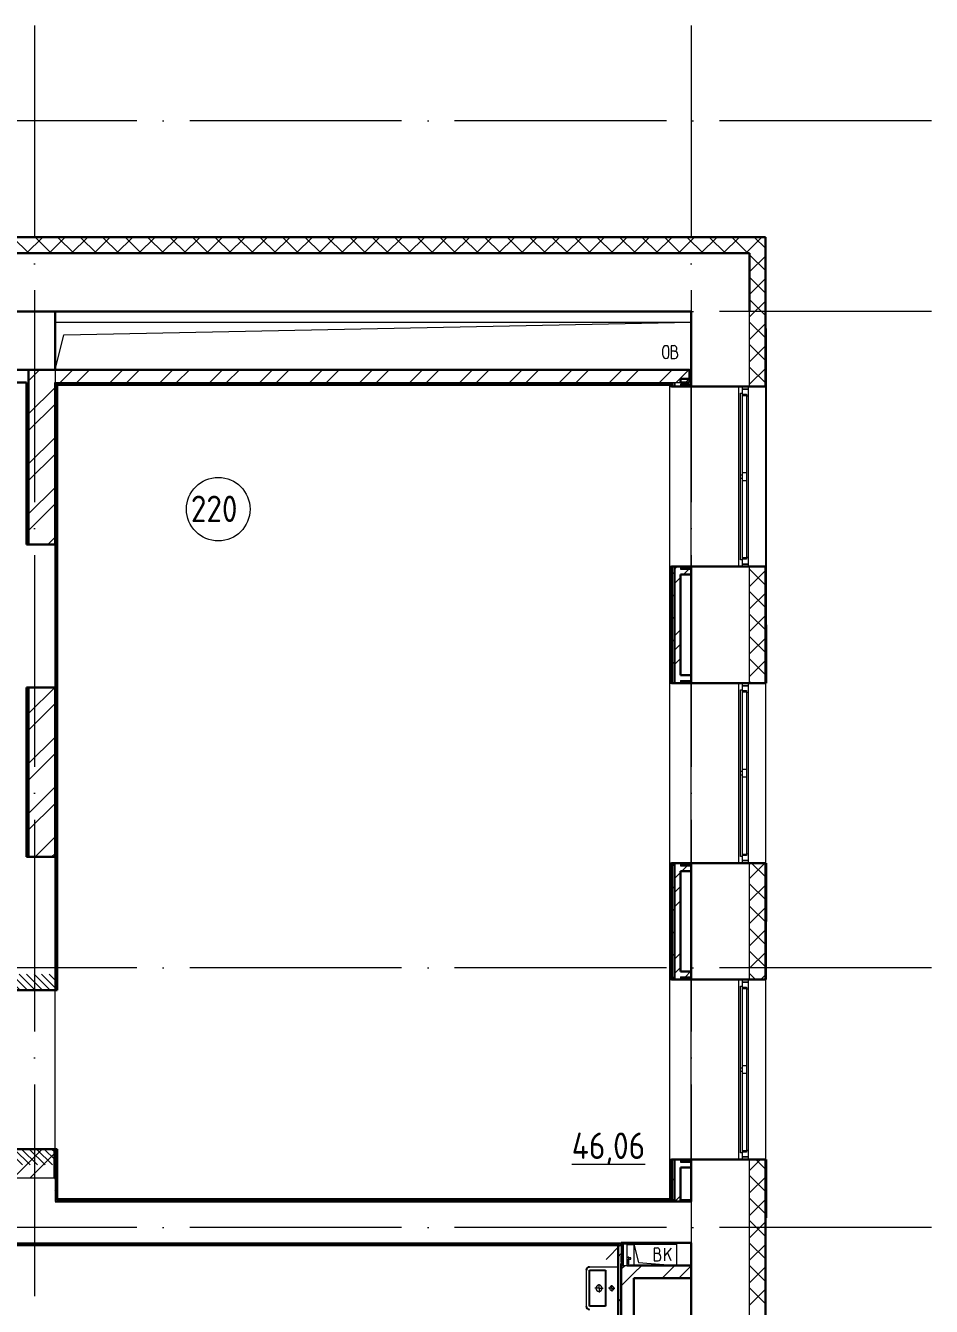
# Model space of a CAD drawing. Header units: millimetres. Extents: x -586848 to 520591, y -385801 to 675781.
# Drawn here: x 161191 to 169741, y 619475 to 631571 of the extents above; entities that cross this region are included whole.
import ezdxf

# ---------------------------------------------------------------- set-up
doc = ezdxf.new("R2010")
doc.units = ezdxf.units.MM
doc.linetypes.add('ADSK_Линия сетки', pattern=[25, 20, -2.5, 0, -2.5])
doc.linetypes.add('ADSK_Штриховая_ш2 п1_5', pattern=[4.5, 3, -1.5])
for name, color, linetype, lineweight in [('_ Окна', 7, 'Continuous', 9), ('Двери', 252, 'Continuous', 9), ('Марки помещений', 252, 'Continuous', 20), ('Оборудование', 8, 'Continuous', 18), ('Ограждение', 252, 'Continuous', 9), ('Окна', 252, 'Continuous', 9), ('Оси', 252, 'Continuous', 9), ('Перекрытие', 252, 'Continuous', 18), ('Стены внутренние', 7, 'Continuous', 18), ('Стены наружные', 7, 'Continuous', 18), ('Стены штриховка', 7, 'Continuous', 9)]:
    doc.layers.add(name, color=color, linetype=linetype, lineweight=lineweight)
doc.layers.add('Узлы', color=7, linetype='Continuous')
doc.styles.add('GOST Common_2', font='', dxfattribs={"width": 0.9, "height": 250})
doc.styles.get('GOST Common_2').set_extended_font_data('GOST type B')

# ---------------------------------------------------------------- blocks, each defined once
blk = doc.blocks.new('2 этаж')
at = {"layer": 'Двери', "lineweight": 18, "true_color": 0x636466}
h = blk.add_hatch(dxfattribs=at)
h.set_pattern_fill('FP_2', color=251, angle=90, style=0, pattern_type=2)
h.set_pattern_definition([(135, (162076.006, -11124.253), (-35.3553, -35.3553), [])])
h.paths.add_polyline_path([(162145, -11899), (162271, -11899), (162271, -11749), (161881, -11749), (161881, -11899)])
h.paths.add_polyline_path([(161881, -10249), (162271, -10249), (162271, -10099), (161881, -10099)])
at = {"color": 251, "lineweight": 18, "true_color": 0x636466}
for p, q in [((162271, -3939), (168276, -3939)), ((162353, -4061), (168276, -3939)), ((162271, -4389), (162353, -4061)), ((168009, -4253), (168009, -4191)), ((168066, -4253), (168066, -4191)), ((168116, -4162), (168086, -4162)), ((168086, -4162), (168086, -4282)), ((168120, -4215), (168086, -4215)), ((168140, -4195), (168140, -4185)), ((168086, -4282), (168123, -4282)), ((168150, -4255), (168150, -4245)), ((167736, -12649), (167778, -12820)), ((167736, -12649), (168136, -12649)), ((167957, -12684), (167927, -12684)), ((167927, -12684), (167927, -12804)), ((168087, -12684), (168027, -12755)), ((168027, -12804), (168027, -12684)), ((168136, -12649), (168136, -12849)), ((167778, -12820), (168136, -12849)), ((167960, -12737), (167927, -12737)), ((167927, -12804), (167963, -12804)), ((167980, -12717), (167980, -12707)), ((167990, -12777), (167990, -12767)), ((168087, -12804), (168051, -12727))]:
    blk.add_line(p, q, dxfattribs=at)
for centre, radius, start, end in [((168037, -4191), 28.7, 0, 180), ((168116, -4185), 23.3, 0, 90), ((168120, -4195), 20, 270, 0), ((168120, -4245), 30, 0, 90), ((168037, -4253), 28.7, 180, 0), ((168123, -4255), 26.7, 270, 0), ((167957, -12707), 23.3, 0, 90), ((167960, -12717), 20, 270, 0), ((167960, -12767), 30, 0, 90), ((167963, -12777), 26.7, 270, 0)]:
    blk.add_arc(centre, radius, start, end, dxfattribs=at)
at = {"layer": '_ Окна', "color": 251, "true_color": 0x636466}
for p, q in [((168758, -4549), (168758, -4574)), ((168758, -4574), (168816, -4574)), ((168816, -4574), (168816, -4549)), ((168758, -6224), (168758, -6249)), ((168816, -6224), (168758, -6224)), ((168816, -6249), (168816, -6224)), ((168758, -7349), (168758, -7374)), ((168758, -7374), (168816, -7374)), ((168816, -7374), (168816, -7349)), ((168758, -9024), (168758, -9049)), ((168816, -9024), (168758, -9024)), ((168816, -9049), (168816, -9024)), ((168758, -10149), (168758, -10174)), ((168816, -10174), (168816, -10149)), ((168758, -10174), (168816, -10174)), ((168758, -11824), (168758, -11849)), ((168816, -11824), (168758, -11824)), ((168816, -11849), (168816, -11824))]:
    blk.add_line(p, q, dxfattribs=at)
at = {"layer": '_ Окна', "color": 251, "lineweight": 18, "true_color": 0x636466}
for p, q in [((168816, -4574), (168758, -4574)), ((168758, -4574), (168758, -4612)), ((168816, -4634), (168816, -4574)), ((168758, -4620), (168799, -4620)), ((168799, -4620), (168799, -4632)), ((168799, -4638), (168816, -4634)), ((168816, -6165), (168799, -6160)), ((168799, -6166), (168799, -6178)), ((168816, -6224), (168816, -6165)), ((168799, -6178), (168758, -6178)), ((168758, -6186), (168758, -6224)), ((168758, -6224), (168816, -6224)), ((168816, -7374), (168758, -7374)), ((168758, -7374), (168758, -7412)), ((168816, -7434), (168816, -7374)), ((168758, -7420), (168799, -7420)), ((168799, -7420), (168799, -7432)), ((168799, -7438), (168816, -7434)), ((168799, -8978), (168758, -8978)), ((168758, -8986), (168758, -9024)), ((168758, -9024), (168816, -9024)), ((168816, -8965), (168799, -8960)), ((168799, -8966), (168799, -8978)), ((168816, -9024), (168816, -8965)), ((168816, -10174), (168758, -10174)), ((168758, -10174), (168758, -10212)), ((168758, -10220), (168799, -10220)), ((168799, -10220), (168799, -10232)), ((168799, -10238), (168816, -10234)), ((168816, -10234), (168816, -10174)), ((168799, -11778), (168758, -11778)), ((168758, -11786), (168758, -11824)), ((168758, -11824), (168816, -11824)), ((168816, -11765), (168799, -11760)), ((168799, -11766), (168799, -11778)), ((168816, -11824), (168816, -11765))]:
    blk.add_line(p, q, dxfattribs=at)
at = {"layer": 'Двери', "color": 251, "linetype": 'ADSK_Штриховая_ш2 п1_5', "true_color": 0x636466}
for p, q in [((162271, -10249), (162271, -10099)), ((161881, -10249), (162271, -10249)), ((162271, -11749), (161881, -11749)), ((162271, -11899), (162271, -11749))]:
    blk.add_line(p, q, dxfattribs=at)
at = {"layer": 'Марки помещений', "color": 251, "true_color": 0x636466}
blk.add_circle((163812, -5706), 300, dxfattribs=at)
at = {"layer": 'Оборудование', "color": 251, "true_color": 0x636466}
for p, q in [((167616, -12649), (167475, -12791)), ((167616, -12668), (167616, -12830)), ((167621, -12668), (167616, -12668)), ((167623, -12657), (167623, -12841)), ((167623, -12677), (167624, -12677)), ((167624, -12677), (167623, -12677)), ((167634, -12656), (167624, -12656)), ((167634, -12650), (167634, -12848)), ((167671, -12649), (167635, -12649)), ((167671, -12849), (167671, -12649)), ((167616, -12753), (167614, -12753)), ((167614, -12753), (167614, -12757)), ((167614, -12817), (167614, -12757)), ((167614, -12817), (167614, -12821)), ((167614, -12821), (167616, -12821)), ((167624, -12821), (167623, -12821)), ((167624, -12821), (167623, -12821)), ((167687, -12773), (167671, -12773)), ((167671, -12792), (167687, -12792)), ((167686, -12770), (167681, -12770)), ((167681, -12770), (167681, -12778)), ((167681, -12788), (167681, -12833)), ((167686, -12778), (167686, -12770)), ((167686, -12833), (167686, -12788)), ((167687, -12792), (167687, -12773)), ((167689, -12777), (167687, -12775)), ((167687, -12791), (167689, -12789)), ((167706, -12777), (167689, -12777)), ((167689, -12789), (167689, -12777)), ((167689, -12789), (167706, -12789)), ((167706, -12789), (167706, -12777)), ((167616, -12830), (167621, -12830)), ((167624, -12842), (167634, -12842)), ((167635, -12849), (167671, -12849)), ((167681, -12833), (167686, -12833))]:
    blk.add_line(p, q, dxfattribs=at)
for points, knots in [([(167623, -12667), (167623, -12667), (167623, -12667), (167623, -12667), (167623, -12667), (167623, -12668), (167623, -12668), (167622, -12668), (167622, -12668), (167622, -12668), (167622, -12668), (167622, -12668), (167621, -12668)], [-1, -1, -1, -1, -0.833333, -0.75, -0.666667, -0.583333, -0.5, -0.416667, -0.333333, -0.25, -0.166667, 0, 0, 0, 0]), ([(167624, -12656), (167624, -12656), (167624, -12656), (167623, -12656), (167623, -12656), (167623, -12657), (167623, -12657), (167623, -12657), (167623, -12657), (167623, -12657), (167623, -12657)], [-1, -1, -1, -1, -0.833333, -0.666667, -0.541667, -0.416667, -0.333333, -0.25, -0.166667, 0, 0, 0, 0]), ([(167635, -12649), (167635, -12649), (167634, -12649), (167634, -12649), (167634, -12650), (167634, -12650), (167634, -12650), (167634, -12650), (167634, -12650), (167634, -12650)], [-1, -1, -1, -1, -0.833333, -0.666667, -0.5, -0.333333, -0.25, -0.166667, 0, 0, 0, 0]), ([(167621, -12830), (167622, -12830), (167622, -12830), (167622, -12830), (167622, -12830), (167622, -12831), (167623, -12831), (167623, -12831), (167623, -12831), (167623, -12831), (167623, -12831), (167623, -12832), (167623, -12832)], [0, 0, 0, 0, 0.166667, 0.25, 0.333333, 0.416667, 0.5, 0.583333, 0.666667, 0.75, 0.833333, 1, 1, 1, 1]), ([(167623, -12841), (167623, -12841), (167623, -12842), (167623, -12842), (167623, -12842), (167623, -12842), (167623, -12842), (167623, -12842), (167624, -12842), (167624, -12842), (167624, -12842)], [0, 0, 0, 0, 0.166667, 0.25, 0.333333, 0.416667, 0.541667, 0.666667, 0.833333, 1, 1, 1, 1]), ([(167634, -12848), (167634, -12848), (167634, -12849), (167634, -12849), (167634, -12849), (167634, -12849), (167634, -12849), (167634, -12849), (167635, -12849), (167635, -12849)], [0, 0, 0, 0, 0.166667, 0.25, 0.333333, 0.5, 0.666667, 0.833333, 1, 1, 1, 1])]:
    blk.add_open_spline(points, degree=3, knots=knots, dxfattribs=at)
at = {"layer": 'Ограждение', "color": 251, "true_color": 0x636466}
for p, q in [((168261, -4464), (168276, -4464)), ((162291, -4529), (162296, -4534)), ((162296, -4534), (168076, -4534)), ((162296, -10239), (162296, -4534)), ((168076, -12224), (168076, -4529)), ((168076, -4549), (168091, -4549)), ((168076, -6249), (168076, -4549)), ((168276, -6249), (168276, -4549)), ((168726, -6249), (168726, -4549)), ((168091, -6249), (168076, -6249)), ((168076, -7349), (168091, -7349)), ((168076, -9049), (168076, -7349)), ((168276, -9049), (168276, -7349)), ((168726, -9049), (168726, -7349)), ((168091, -9049), (168076, -9049)), ((168076, -10149), (168091, -10149)), ((168076, -11849), (168076, -10149)), ((168276, -11849), (168276, -10149)), ((168726, -11849), (168726, -10149)), ((162296, -10239), (162291, -10239)), ((162291, -11759), (162296, -11759)), ((162296, -12219), (162296, -11759)), ((168091, -11849), (168076, -11849)), ((162296, -12219), (162291, -12224)), ((168076, -12219), (162296, -12219)), ((168276, -12229), (168176, -12229)), ((159701, -12659), (167586, -12659))]:
    blk.add_line(p, q, dxfattribs=at)
at = {"layer": 'Окна', "color": 251, "true_color": 0x636466}
for p, q in [((168741, -4612), (168758, -4612)), ((168741, -5384), (168741, -4612)), ((168758, -4612), (168758, -5384)), ((168758, -4632), (168799, -4632)), ((168799, -4632), (168799, -5364)), ((168816, -6165), (168816, -4634)), ((168741, -5414), (168741, -5384)), ((168758, -5384), (168741, -5384)), ((168741, -5414), (168758, -5414)), ((168741, -6186), (168741, -5414)), ((168799, -5364), (168758, -5364)), ((168758, -5384), (168758, -5414)), ((168758, -5414), (168758, -6186)), ((168758, -5434), (168799, -5434)), ((168799, -5364), (168799, -5434)), ((168799, -5434), (168799, -6166)), ((168799, -6166), (168758, -6166)), ((168758, -6186), (168741, -6186)), ((168741, -7412), (168758, -7412)), ((168741, -8184), (168741, -7412)), ((168758, -7412), (168758, -8184)), ((168758, -7432), (168799, -7432)), ((168799, -7432), (168799, -8164)), ((168816, -8965), (168816, -7434)), ((168741, -8214), (168741, -8184)), ((168758, -8184), (168741, -8184)), ((168741, -8214), (168758, -8214)), ((168741, -8986), (168741, -8214)), ((168799, -8164), (168758, -8164)), ((168758, -8184), (168758, -8214)), ((168758, -8214), (168758, -8986)), ((168799, -8164), (168799, -8234)), ((168758, -8234), (168799, -8234)), ((168799, -8234), (168799, -8966)), ((168758, -8986), (168741, -8986)), ((168799, -8966), (168758, -8966)), ((168741, -10212), (168758, -10212)), ((168741, -10984), (168741, -10212)), ((168758, -10212), (168758, -10984)), ((168758, -10232), (168799, -10232)), ((168799, -10232), (168799, -10964)), ((168816, -11765), (168816, -10234)), ((168741, -11014), (168741, -10984)), ((168758, -10984), (168741, -10984)), ((168799, -10964), (168758, -10964)), ((168758, -10984), (168758, -11014)), ((168799, -10964), (168799, -11034)), ((168741, -11014), (168758, -11014)), ((168741, -11786), (168741, -11014)), ((168758, -11014), (168758, -11786)), ((168758, -11034), (168799, -11034)), ((168799, -11034), (168799, -11766)), ((168758, -11786), (168741, -11786)), ((168799, -11766), (168758, -11766))]:
    blk.add_line(p, q, dxfattribs=at)
at = {"layer": 'Оси', "color": 251, "linetype": 'ADSK_Линия сетки', "ltscale": 100, "true_color": 0x636466}
for p, q in [((162076, -1139), (162076, -32265)), ((168276, -1139), (168276, -32265)), ((170543, -2039), (93566, -2039)), ((170543, -3839), (93566, -3839)), ((170543, -10039), (93566, -10039)), ((170543, -12489), (93566, -12489))]:
    blk.add_line(p, q, dxfattribs=at)
at = {"layer": 'Перекрытие', "color": 251, "ltscale": 100, "true_color": 0x636466}
for p, q in [((162271, -3939), (168276, -3939)), ((162266, -11749), (162271, -11749)), ((167736, -12649), (168136, -12649)), ((168136, -12649), (168136, -12849))]:
    blk.add_line(p, q, dxfattribs=at)
at = {"layer": 'Стены внутренние', "color": 251, "lineweight": 30, "true_color": 0x636466}
for p, q in [((168978, -3137), (161626, -3137)), ((168978, -4549), (168978, -3137)), ((168826, -3289), (161626, -3289)), ((161626, -3289), (168826, -3289)), ((168826, -3289), (168826, -3839)), ((161701, -3839), (168276, -3839)), ((162271, -4389), (162271, -3839)), ((168276, -3839), (168276, -4474)), ((161881, -4389), (162021, -4389)), ((162001, -4509), (161881, -4509)), ((162001, -6039), (162001, -4509)), ((168276, -4549), (168978, -4549)), ((162271, -6039), (162001, -6039)), ((168978, -6249), (168276, -6249)), ((168978, -7349), (168978, -6249)), ((168276, -6324), (168276, -7274)), ((168276, -7349), (168978, -7349)), ((162001, -7389), (162271, -7389)), ((162001, -8989), (162001, -7389)), ((162271, -8989), (162001, -8989)), ((168978, -9049), (168276, -9049)), ((168978, -10149), (168978, -9049)), ((168276, -9124), (168276, -10074)), ((168276, -10149), (168978, -10149)), ((161881, -10249), (162271, -10249)), ((168978, -11849), (168276, -11849)), ((168978, -19341), (168978, -11849)), ((168276, -11924), (168276, -12244)), ((162271, -12024), (162266, -12024)), ((168101, -12244), (162271, -12244)), ((168276, -12244), (168176, -12244)), ((167736, -12634), (168276, -12634)), ((168276, -12634), (168276, -12849)), ((168276, -12969), (168276, -18639))]:
    blk.add_line(p, q, dxfattribs=at)
at = {"layer": 'Стены внутренние', "color": 251, "linetype": 'Continuous', "lineweight": 9, "true_color": 0x636466}
for p, q in [((162024, -3289), (161874, -3139)), ((162003, -3289), (162153, -3139)), ((162236, -3289), (162086, -3139)), ((162215, -3289), (162365, -3139)), ((162448, -3289), (162298, -3139)), ((162388, -3139), (162387, -3137)), ((162427, -3289), (162577, -3139)), ((162661, -3289), (162511, -3139)), ((162639, -3289), (162789, -3139)), ((162873, -3289), (162723, -3139)), ((162851, -3289), (163001, -3139)), ((163085, -3289), (162935, -3139)), ((163063, -3289), (163213, -3139)), ((163297, -3289), (163147, -3139)), ((163276, -3289), (163426, -3139)), ((163509, -3289), (163359, -3139)), ((163361, -3137), (163360, -3139)), ((163444, -3139), (163443, -3137)), ((163488, -3289), (163638, -3139)), ((163721, -3289), (163571, -3139)), ((163700, -3289), (163850, -3139)), ((163933, -3289), (163783, -3139)), ((163912, -3289), (164062, -3139)), ((164145, -3289), (163995, -3139)), ((164124, -3289), (164274, -3139)), ((164358, -3289), (164208, -3139)), ((164265, -3139), (164264, -3137)), ((164336, -3289), (164486, -3139)), ((164570, -3289), (164420, -3139)), ((164548, -3289), (164698, -3139)), ((164782, -3289), (164632, -3139)), ((164760, -3289), (164910, -3139)), ((164769, -3137), (164768, -3139)), ((164994, -3289), (164844, -3139)), ((164852, -3139), (164851, -3137)), ((164973, -3289), (165123, -3139)), ((165206, -3289), (165056, -3139)), ((165185, -3289), (165335, -3139)), ((165418, -3289), (165268, -3139)), ((165397, -3289), (165547, -3139)), ((165630, -3289), (165480, -3139)), ((165609, -3289), (165759, -3139)), ((165842, -3289), (165692, -3139)), ((165821, -3289), (165971, -3139)), ((166055, -3289), (165905, -3139)), ((166033, -3289), (166183, -3139)), ((166267, -3289), (166117, -3139)), ((166177, -3137), (166175, -3139)), ((166245, -3289), (166395, -3139)), ((166479, -3289), (166329, -3139)), ((166457, -3289), (166607, -3139)), ((166691, -3289), (166541, -3139)), ((166670, -3289), (166820, -3139)), ((166903, -3289), (166753, -3139)), ((166882, -3289), (167032, -3139)), ((167115, -3289), (166965, -3139)), ((167094, -3289), (167244, -3139)), ((167327, -3289), (167177, -3139)), ((167306, -3289), (167456, -3139)), ((167540, -3289), (167390, -3139)), ((167518, -3289), (167668, -3139)), ((167752, -3289), (167602, -3139)), ((167667, -3139), (167666, -3137)), ((167730, -3289), (167880, -3139)), ((167964, -3289), (167814, -3139)), ((167942, -3289), (168092, -3139)), ((168176, -3289), (168026, -3139)), ((168155, -3289), (168305, -3139)), ((168388, -3289), (168238, -3139)), ((168367, -3289), (168517, -3139)), ((168600, -3289), (168450, -3139)), ((168579, -3289), (168729, -3139)), ((168812, -3289), (168662, -3139)), ((168723, -3139), (168722, -3137)), ((168826, -3254), (168941, -3139)), ((168976, -3241), (168874, -3139)), ((168874, -3139), (168874, -3139)), ((168791, -3289), (168826, -3254)), ((168976, -3453), (168826, -3303)), ((168826, -3466), (168976, -3316)), ((168976, -3378), (168978, -3378)), ((168976, -3665), (168826, -3515)), ((168826, -3678), (168976, -3528)), ((168976, -3877), (168826, -3727)), ((168826, -3891), (168976, -3741)), ((168976, -3784), (168978, -3784)), ((168976, -4089), (168826, -3939)), ((168826, -4103), (168976, -3953)), ((168976, -4301), (168826, -4151)), ((168826, -4315), (168976, -4165)), ((168976, -4191), (168978, -4191)), ((168976, -4514), (168826, -4364)), ((168826, -4527), (168976, -4377)), ((168976, -4496), (168978, -4496)), ((168976, -6423), (168826, -6273)), ((168826, -6436), (168976, -6286)), ((168955, -6249), (168954, -6251)), ((168976, -6635), (168826, -6485)), ((168826, -6648), (168976, -6498)), ((168976, -6426), (168978, -6426)), ((168978, -6628), (168976, -6625)), ((168976, -6847), (168826, -6697)), ((168826, -6860), (168976, -6710)), ((168976, -6731), (168978, -6731)), ((168976, -7059), (168826, -6909)), ((168826, -7073), (168976, -6923)), ((168976, -7271), (168826, -7121)), ((168826, -7285), (168976, -7135)), ((168976, -7137), (168978, -7137)), ((168842, -7349), (168826, -7333)), ((168925, -7349), (168924, -7347)), ((168976, -7347), (168976, -7347)), ((168826, -9194), (168969, -9051)), ((168976, -9180), (168845, -9049)), ((168976, -9393), (168826, -9243)), ((168826, -9406), (168976, -9256)), ((168976, -9372), (168978, -9372)), ((168976, -9605), (168826, -9455)), ((168826, -9618), (168976, -9468)), ((168976, -9817), (168826, -9667)), ((168826, -9830), (168976, -9680)), ((168976, -9779), (168978, -9779)), ((168976, -10029), (168826, -9879)), ((168826, -10042), (168976, -9892)), ((168884, -10149), (168826, -10091)), ((168933, -10147), (168976, -10105)), ((168976, -10084), (168978, -10084)), ((168826, -11952), (168926, -11851)), ((168976, -11938), (168887, -11849)), ((168978, -11912), (168976, -11908)), ((168976, -12150), (168826, -12000)), ((168826, -12164), (168976, -12014)), ((168976, -12014), (168978, -12014)), ((168976, -12362), (168826, -12212)), ((168826, -12376), (168976, -12226)), ((168976, -12319), (168978, -12319)), ((168976, -12575), (168826, -12425)), ((168826, -12588), (168976, -12438)), ((168976, -12787), (168826, -12637)), ((168826, -12800), (168976, -12650)), ((168976, -12725), (168978, -12725)), ((168976, -12999), (168826, -12849)), ((168826, -13012), (168976, -12862)), ((168976, -13211), (168826, -13061)), ((168826, -13224), (168976, -13074)), ((168976, -13132), (168978, -13132))]:
    blk.add_line(p, q, dxfattribs=at)
at = {"layer": 'Стены внутренние', "color": 251, "true_color": 0x636466}
for p, q in [((168826, -4549), (168826, -3839)), ((168978, -4549), (168978, -6249)), ((162271, -7389), (162271, -6039)), ((168826, -7349), (168826, -6249)), ((168978, -7349), (168978, -9049)), ((162271, -11749), (162271, -8989)), ((168826, -10149), (168826, -9049)), ((168978, -10149), (168978, -11849)), ((168826, -19189), (168826, -11849)), ((162266, -12024), (161886, -12024)), ((161481, -12634), (167616, -12634))]:
    blk.add_line(p, q, dxfattribs=at)
at = {"layer": 'Стены наружные', "color": 251, "true_color": 0x636466}
for p, q in [((159926, -3132), (162191, -3132)), ((162191, -3137), (162191, -3132)), ((168978, -3999), (168983, -3999)), ((168983, -3999), (168983, -6799)), ((168276, -4389), (168261, -4389)), ((168983, -4549), (168978, -4549)), ((168978, -6249), (168983, -6249)), ((168983, -6798), (168978, -6798)), ((162271, -8989), (162271, -10249)), ((168983, -9599), (168983, -10149)), ((168983, -10149), (168978, -10149)), ((162271, -12024), (162271, -12244)), ((168261, -12237), (168261, -12229)), ((168276, -12237), (168261, -12237)), ((167736, -12649), (167736, -12849))]:
    blk.add_line(p, q, dxfattribs=at)
at = {"layer": 'Стены наружные', "color": 251, "linetype": 'Continuous', "lineweight": 9, "true_color": 0x636466}
for p, q in [((162021, -4493), (162125, -4389)), ((162319, -4509), (162439, -4389)), ((162476, -4509), (162596, -4389)), ((162791, -4509), (162911, -4389)), ((162948, -4509), (163068, -4389)), ((163262, -4509), (163382, -4389)), ((163419, -4509), (163539, -4389)), ((163733, -4509), (163853, -4389)), ((163891, -4509), (164011, -4389)), ((164205, -4509), (164325, -4389)), ((164362, -4509), (164482, -4389)), ((164676, -4509), (164796, -4389)), ((164834, -4509), (164954, -4389)), ((165148, -4509), (165268, -4389)), ((165305, -4509), (165425, -4389)), ((165619, -4509), (165739, -4389)), ((165776, -4509), (165896, -4389)), ((166091, -4509), (166211, -4389)), ((166248, -4509), (166368, -4389)), ((166562, -4509), (166682, -4389)), ((166719, -4509), (166839, -4389)), ((167034, -4509), (167154, -4389)), ((167191, -4509), (167311, -4389)), ((167505, -4509), (167625, -4389)), ((167662, -4509), (167782, -4389)), ((167977, -4509), (168097, -4389)), ((168134, -4509), (168254, -4389)), ((168208, -4524), (168258, -4474)), ((162021, -4807), (162271, -4557)), ((162286, -4562), (162291, -4557)), ((162318, -4529), (162323, -4524)), ((162389, -4529), (162394, -4524)), ((162460, -4529), (162465, -4524)), ((162530, -4529), (162535, -4524)), ((162601, -4529), (162606, -4524)), ((162672, -4529), (162677, -4524)), ((162743, -4529), (162748, -4524)), ((162812, -4524), (162812, -4509)), ((162813, -4529), (162818, -4524)), ((162884, -4529), (162889, -4524)), ((162955, -4529), (162960, -4524)), ((163025, -4529), (163030, -4524)), ((163096, -4529), (163101, -4524)), ((163167, -4529), (163172, -4524)), ((163238, -4529), (163243, -4524)), ((163308, -4529), (163313, -4524)), ((163379, -4529), (163384, -4524)), ((163412, -4524), (163412, -4509)), ((163450, -4529), (163455, -4524)), ((163520, -4529), (163525, -4524)), ((163591, -4529), (163596, -4524)), ((163662, -4529), (163667, -4524)), ((163733, -4529), (163738, -4524)), ((163803, -4529), (163808, -4524)), ((163874, -4529), (163879, -4524)), ((163945, -4529), (163950, -4524)), ((164012, -4524), (164012, -4509)), ((164015, -4529), (164020, -4524)), ((164086, -4529), (164091, -4524)), ((164157, -4529), (164162, -4524)), ((164228, -4529), (164233, -4524)), ((164298, -4529), (164303, -4524)), ((164369, -4529), (164374, -4524)), ((164440, -4529), (164445, -4524)), ((164510, -4529), (164515, -4524)), ((164581, -4529), (164586, -4524)), ((164612, -4524), (164612, -4509)), ((164652, -4529), (164657, -4524)), ((164723, -4529), (164728, -4524)), ((164793, -4529), (164798, -4524)), ((164864, -4529), (164869, -4524)), ((164935, -4529), (164940, -4524)), ((165005, -4529), (165010, -4524)), ((165076, -4529), (165081, -4524)), ((165147, -4529), (165152, -4524)), ((165212, -4524), (165212, -4509)), ((165217, -4529), (165222, -4524)), ((165288, -4529), (165293, -4524)), ((165359, -4529), (165364, -4524)), ((165430, -4529), (165435, -4524)), ((165500, -4529), (165505, -4524)), ((165571, -4529), (165576, -4524)), ((165642, -4529), (165647, -4524)), ((165712, -4529), (165717, -4524)), ((165783, -4529), (165788, -4524)), ((165812, -4524), (165812, -4509)), ((165854, -4529), (165859, -4524)), ((165925, -4529), (165930, -4524)), ((165995, -4529), (166000, -4524)), ((166066, -4529), (166071, -4524)), ((166137, -4529), (166142, -4524)), ((166207, -4529), (166212, -4524)), ((166278, -4529), (166283, -4524)), ((166349, -4529), (166354, -4524)), ((166412, -4524), (166412, -4509)), ((166420, -4529), (166425, -4524)), ((166490, -4529), (166495, -4524)), ((166561, -4529), (166566, -4524)), ((166632, -4529), (166637, -4524)), ((166702, -4529), (166707, -4524)), ((166773, -4529), (166778, -4524)), ((166844, -4529), (166849, -4524)), ((166915, -4529), (166920, -4524)), ((166985, -4529), (166990, -4524)), ((167012, -4524), (167012, -4509)), ((167056, -4529), (167061, -4524)), ((167127, -4529), (167132, -4524)), ((167197, -4529), (167202, -4524)), ((167268, -4529), (167273, -4524)), ((167339, -4529), (167344, -4524)), ((167410, -4529), (167415, -4524)), ((167480, -4529), (167485, -4524)), ((167551, -4529), (167556, -4524)), ((167612, -4524), (167612, -4509)), ((167622, -4529), (167627, -4524)), ((167692, -4529), (167697, -4524)), ((167763, -4529), (167768, -4524)), ((167834, -4529), (167839, -4524)), ((167904, -4529), (167909, -4524)), ((167975, -4529), (167980, -4524)), ((168046, -4529), (168051, -4524)), ((168176, -4541), (168180, -4537)), ((168180, -4537), (168192, -4524)), ((162021, -4964), (162271, -4714)), ((162286, -4632), (162291, -4627)), ((162286, -4703), (162291, -4698)), ((162286, -4774), (162291, -4769)), ((162271, -4930), (162286, -4915)), ((162286, -4844), (162291, -4839)), ((162286, -4915), (162291, -4910)), ((162021, -5279), (162271, -5029)), ((162286, -4986), (162291, -4981)), ((162286, -5057), (162291, -5052)), ((162021, -5436), (162271, -5186)), ((162286, -5127), (162291, -5122)), ((162286, -5198), (162291, -5193)), ((162286, -5269), (162291, -5264)), ((162271, -5354), (162286, -5339)), ((162286, -5339), (162291, -5334)), ((162286, -5410), (162291, -5405)), ((162021, -5750), (162271, -5500)), ((162286, -5481), (162291, -5476)), ((162286, -5552), (162291, -5547)), ((162021, -5907), (162271, -5657)), ((162286, -5622), (162291, -5617)), ((162271, -5779), (162286, -5764)), ((162286, -5693), (162291, -5688)), ((162286, -5764), (162291, -5759)), ((162286, -5834), (162291, -5829)), ((162286, -5905), (162291, -5900)), ((162203, -6039), (162271, -5972)), ((162286, -5976), (162291, -5971)), ((162286, -6047), (162291, -6042)), ((162286, -6117), (162291, -6112)), ((162271, -6203), (162286, -6188)), ((162286, -6188), (162291, -6183)), ((162286, -6259), (162291, -6254)), ((168091, -6252), (168094, -6249)), ((168114, -6300), (168126, -6288)), ((168126, -6268), (168145, -6249)), ((168205, -6324), (168255, -6274)), ((162286, -6329), (162291, -6324)), ((162286, -6400), (162291, -6395)), ((168091, -6323), (168096, -6318)), ((168091, -6393), (168096, -6388)), ((168096, -6318), (168101, -6313)), ((168101, -6313), (168114, -6300)), ((168126, -6403), (168176, -6353)), ((162286, -6471), (162291, -6466)), ((168091, -6464), (168096, -6459)), ((168091, -6535), (168096, -6530)), ((168101, -6525), (168114, -6512)), ((168114, -6512), (168126, -6500)), ((162271, -6627), (162286, -6612)), ((162286, -6541), (162291, -6536)), ((162286, -6612), (162291, -6607)), ((168091, -6605), (168096, -6600)), ((162286, -6683), (162291, -6678)), ((162286, -6754), (162291, -6749)), ((168091, -6676), (168096, -6671)), ((168091, -6747), (168096, -6742)), ((168096, -6742), (168101, -6737)), ((168101, -6737), (168114, -6724)), ((168114, -6724), (168126, -6712)), ((162286, -6824), (162291, -6819)), ((162286, -6895), (162291, -6890)), ((168091, -6818), (168096, -6813)), ((168091, -6888), (168096, -6883)), ((168126, -6897), (168176, -6847)), ((168983, -6840), (168980, -6835)), ((162286, -6966), (162291, -6961)), ((168091, -6959), (168096, -6954)), ((168101, -6949), (168114, -6937)), ((168114, -6937), (168126, -6924)), ((168126, -7032), (168176, -6982)), ((162271, -7051), (162286, -7036)), ((162286, -7036), (162291, -7031)), ((162286, -7107), (162291, -7102)), ((168091, -7030), (168096, -7025)), ((168091, -7100), (168096, -7095)), ((168114, -7149), (168126, -7136)), ((168126, -7166), (168176, -7116)), ((162286, -7178), (162291, -7173)), ((162286, -7249), (162291, -7244)), ((168091, -7171), (168096, -7166)), ((168091, -7242), (168096, -7237)), ((168096, -7166), (168101, -7161)), ((168101, -7161), (168114, -7149)), ((168978, -7137), (168983, -7137)), ((162286, -7319), (162291, -7314)), ((168091, -7313), (168096, -7308)), ((168125, -7349), (168126, -7348)), ((162021, -7636), (162268, -7389)), ((162271, -7476), (162286, -7461)), ((162286, -7390), (162291, -7385)), ((162286, -7461), (162291, -7456)), ((162021, -7793), (162271, -7543)), ((162286, -7531), (162291, -7526)), ((162286, -7602), (162291, -7597)), ((162286, -7673), (162291, -7668)), ((162286, -7744), (162291, -7739)), ((162021, -8108), (162271, -7858)), ((162286, -7814), (162291, -7809)), ((162271, -7900), (162286, -7885)), ((162286, -7885), (162291, -7880)), ((162286, -7956), (162291, -7951)), ((162021, -8265), (162271, -8015)), ((162286, -8026), (162291, -8021)), ((162286, -8097), (162291, -8092)), ((162286, -8168), (162291, -8163)), ((162021, -8579), (162271, -8329)), ((162271, -8324), (162286, -8309)), ((162286, -8239), (162291, -8234)), ((162286, -8309), (162291, -8304)), ((162286, -8380), (162291, -8375)), ((162286, -8451), (162291, -8446)), ((162021, -8736), (162271, -8486)), ((162286, -8521), (162291, -8516)), ((162286, -8592), (162291, -8587)), ((162286, -8663), (162291, -8658)), ((162082, -8989), (162271, -8801)), ((162271, -8749), (162286, -8734)), ((162286, -8734), (162291, -8729)), ((162286, -8804), (162291, -8799)), ((162286, -8875), (162291, -8870)), ((162286, -8946), (162291, -8941)), ((162239, -8989), (162271, -8958)), ((162286, -9016), (162291, -9011)), ((168101, -9070), (168114, -9058)), ((168114, -9058), (168122, -9049)), ((162271, -9173), (162286, -9158)), ((162286, -9087), (162291, -9082)), ((162286, -9158), (162291, -9153)), ((168091, -9080), (168096, -9075)), ((168091, -9151), (168096, -9146)), ((168126, -9187), (168176, -9137)), ((168188, -9124), (168238, -9074)), ((162286, -9229), (162291, -9224)), ((162286, -9299), (162291, -9294)), ((168091, -9222), (168096, -9217)), ((168091, -9292), (168096, -9287)), ((168096, -9287), (168101, -9282)), ((168101, -9282), (168114, -9270)), ((168114, -9270), (168126, -9257)), ((168126, -9321), (168176, -9271)), ((162286, -9370), (162291, -9365)), ((168091, -9363), (168096, -9358)), ((168091, -9434), (168096, -9429)), ((168126, -9456), (168176, -9406)), ((168978, -9372), (168983, -9372)), ((162286, -9441), (162291, -9436)), ((162286, -9511), (162291, -9506)), ((168091, -9505), (168096, -9500)), ((168101, -9495), (168114, -9482)), ((168114, -9482), (168126, -9470)), ((162271, -9597), (162286, -9582)), ((162286, -9582), (162291, -9577)), ((162286, -9653), (162291, -9648)), ((168091, -9575), (168096, -9570)), ((168091, -9646), (168096, -9641)), ((162286, -9723), (162291, -9718)), ((162286, -9794), (162291, -9789)), ((168091, -9717), (168096, -9712)), ((168091, -9787), (168096, -9782)), ((168096, -9712), (168101, -9707)), ((168101, -9707), (168114, -9694)), ((168114, -9694), (168126, -9682)), ((162286, -9865), (162291, -9860)), ((168091, -9858), (168096, -9853)), ((168101, -9919), (168114, -9906)), ((168114, -9906), (168126, -9894)), ((168126, -9950), (168176, -9900)), ((162271, -10021), (162286, -10006)), ((162286, -9936), (162291, -9931)), ((162286, -10006), (162291, -10001)), ((168091, -9929), (168096, -9924)), ((168091, -10000), (168096, -9995)), ((168126, -10085), (168176, -10035)), ((162286, -10077), (162291, -10072)), ((162286, -10148), (162291, -10143)), ((168091, -10070), (168096, -10065)), ((168091, -10141), (168096, -10136)), ((168096, -10136), (168101, -10131)), ((168101, -10131), (168114, -10119)), ((168114, -10119), (168126, -10106)), ((168221, -10124), (168271, -10074)), ((162286, -10218), (162291, -10213)), ((161886, -12014), (162151, -11749)), ((162033, -12024), (162266, -11791)), ((162286, -11774), (162291, -11769)), ((162286, -11845), (162291, -11840)), ((162286, -11916), (162291, -11911)), ((168091, -11909), (168096, -11904)), ((168091, -11979), (168096, -11974)), ((168267, -11874), (168276, -11865)), ((168981, -11917), (168978, -11912)), ((162286, -11986), (162291, -11981)), ((162286, -12057), (162291, -12052)), ((168091, -12050), (168096, -12045)), ((168101, -12040), (168114, -12028)), ((168114, -12028), (168126, -12015)), ((168978, -12014), (168983, -12014)), ((162271, -12143), (162286, -12128)), ((162286, -12128), (162291, -12123)), ((162286, -12198), (162291, -12193)), ((168091, -12121), (168096, -12116)), ((168091, -12192), (168096, -12187)), ((168126, -12240), (168176, -12190)), ((162326, -12229), (162331, -12224)), ((162397, -12229), (162402, -12224)), ((162467, -12229), (162472, -12224)), ((162538, -12229), (162543, -12224)), ((162594, -12244), (162609, -12229)), ((162609, -12229), (162614, -12224)), ((162679, -12229), (162684, -12224)), ((162750, -12229), (162755, -12224)), ((162821, -12229), (162826, -12224)), ((162892, -12229), (162897, -12224)), ((162962, -12229), (162967, -12224)), ((163018, -12244), (163033, -12229)), ((163033, -12229), (163038, -12224)), ((163104, -12229), (163109, -12224)), ((163174, -12229), (163179, -12224)), ((163245, -12229), (163250, -12224)), ((163316, -12229), (163321, -12224)), ((163386, -12229), (163391, -12224)), ((163442, -12244), (163457, -12229)), ((163457, -12229), (163462, -12224)), ((163528, -12229), (163533, -12224)), ((163599, -12229), (163604, -12224)), ((163669, -12229), (163674, -12224)), ((163740, -12229), (163745, -12224)), ((163811, -12229), (163816, -12224)), ((163866, -12244), (163881, -12229)), ((163881, -12229), (163886, -12224)), ((163952, -12229), (163957, -12224)), ((164023, -12229), (164028, -12224)), ((164094, -12229), (164099, -12224)), ((164164, -12229), (164169, -12224)), ((164235, -12229), (164240, -12224)), ((164291, -12244), (164306, -12229)), ((164306, -12229), (164311, -12224)), ((164376, -12229), (164381, -12224)), ((164447, -12229), (164452, -12224)), ((164518, -12229), (164523, -12224)), ((164589, -12229), (164594, -12224)), ((164659, -12229), (164664, -12224)), ((164715, -12244), (164730, -12229)), ((164730, -12229), (164735, -12224)), ((164801, -12229), (164806, -12224)), ((164871, -12229), (164876, -12224)), ((164942, -12229), (164947, -12224)), ((165013, -12229), (165018, -12224)), ((165084, -12229), (165089, -12224)), ((165139, -12244), (165154, -12229)), ((165154, -12229), (165159, -12224)), ((165225, -12229), (165230, -12224)), ((165296, -12229), (165301, -12224)), ((165366, -12229), (165371, -12224)), ((165437, -12229), (165442, -12224)), ((165508, -12229), (165513, -12224)), ((165564, -12244), (165579, -12229)), ((165579, -12229), (165584, -12224)), ((165649, -12229), (165654, -12224)), ((165720, -12229), (165725, -12224)), ((165791, -12229), (165796, -12224)), ((165861, -12229), (165866, -12224)), ((165932, -12229), (165937, -12224)), ((165988, -12244), (166003, -12229)), ((166003, -12229), (166008, -12224)), ((166073, -12229), (166078, -12224)), ((166144, -12229), (166149, -12224)), ((166215, -12229), (166220, -12224)), ((166286, -12229), (166291, -12224)), ((166356, -12229), (166361, -12224)), ((166412, -12244), (166427, -12229)), ((166427, -12229), (166432, -12224)), ((166498, -12229), (166503, -12224)), ((166568, -12229), (166573, -12224)), ((166639, -12229), (166644, -12224)), ((166710, -12229), (166715, -12224)), ((166781, -12229), (166786, -12224)), ((166836, -12244), (166851, -12229)), ((166851, -12229), (166856, -12224)), ((166922, -12229), (166927, -12224)), ((166993, -12229), (166998, -12224)), ((167063, -12229), (167068, -12224)), ((167134, -12229), (167139, -12224)), ((167205, -12229), (167210, -12224)), ((167261, -12244), (167276, -12229)), ((167276, -12229), (167281, -12224)), ((167346, -12229), (167351, -12224)), ((167417, -12229), (167422, -12224)), ((167488, -12229), (167493, -12224)), ((167558, -12229), (167563, -12224)), ((167629, -12229), (167634, -12224)), ((167685, -12244), (167700, -12229)), ((167700, -12229), (167705, -12224)), ((167771, -12229), (167776, -12224)), ((167841, -12229), (167846, -12224)), ((167912, -12229), (167917, -12224)), ((167983, -12229), (167988, -12224)), ((168053, -12229), (168058, -12224)), ((168109, -12244), (168114, -12240)), ((168114, -12240), (168126, -12227)), ((168978, -12319), (168983, -12319)), ((162042, -12654), (162047, -12649)), ((162113, -12654), (162118, -12649)), ((162184, -12654), (162189, -12649)), ((162189, -12649), (162204, -12634)), ((162254, -12654), (162259, -12649)), ((162325, -12654), (162330, -12649)), ((162396, -12654), (162401, -12649)), ((162467, -12654), (162472, -12649)), ((162537, -12654), (162542, -12649)), ((162608, -12654), (162613, -12649)), ((162613, -12649), (162628, -12634)), ((162679, -12654), (162684, -12649)), ((162749, -12654), (162754, -12649)), ((162820, -12654), (162825, -12649)), ((162891, -12654), (162896, -12649)), ((162961, -12654), (162966, -12649)), ((163032, -12654), (163037, -12649)), ((163037, -12649), (163052, -12634)), ((163103, -12654), (163108, -12649)), ((163174, -12654), (163179, -12649)), ((163244, -12654), (163249, -12649)), ((163315, -12654), (163320, -12649)), ((163386, -12654), (163391, -12649)), ((163456, -12654), (163461, -12649)), ((163461, -12649), (163476, -12634)), ((163527, -12654), (163532, -12649)), ((163598, -12654), (163603, -12649)), ((163669, -12654), (163674, -12649)), ((163739, -12654), (163744, -12649)), ((163810, -12654), (163815, -12649)), ((163881, -12654), (163886, -12649)), ((163886, -12649), (163901, -12634)), ((163951, -12654), (163956, -12649)), ((164022, -12654), (164027, -12649)), ((164093, -12654), (164098, -12649)), ((164164, -12654), (164169, -12649)), ((164234, -12654), (164239, -12649)), ((164305, -12654), (164310, -12649)), ((164310, -12649), (164325, -12634)), ((164376, -12654), (164381, -12649)), ((164446, -12654), (164451, -12649)), ((164517, -12654), (164522, -12649)), ((164588, -12654), (164593, -12649)), ((164659, -12654), (164664, -12649)), ((164729, -12654), (164734, -12649)), ((164734, -12649), (164749, -12634)), ((164800, -12654), (164805, -12649)), ((164871, -12654), (164876, -12649)), ((164941, -12654), (164946, -12649)), ((165012, -12654), (165017, -12649)), ((165083, -12654), (165088, -12649)), ((165154, -12654), (165159, -12649)), ((165159, -12649), (165174, -12634)), ((165224, -12654), (165229, -12649)), ((165295, -12654), (165300, -12649)), ((165366, -12654), (165371, -12649)), ((165436, -12654), (165441, -12649)), ((165507, -12654), (165512, -12649)), ((165578, -12654), (165583, -12649)), ((165583, -12649), (165598, -12634)), ((165648, -12654), (165653, -12649)), ((165719, -12654), (165724, -12649)), ((165790, -12654), (165795, -12649)), ((165861, -12654), (165866, -12649)), ((165931, -12654), (165936, -12649)), ((166002, -12654), (166007, -12649)), ((166007, -12649), (166022, -12634)), ((166073, -12654), (166078, -12649)), ((166143, -12654), (166148, -12649)), ((166214, -12654), (166219, -12649)), ((166285, -12654), (166290, -12649)), ((166356, -12654), (166361, -12649)), ((166426, -12654), (166431, -12649)), ((166431, -12649), (166446, -12634)), ((166497, -12654), (166502, -12649)), ((166568, -12654), (166573, -12649)), ((166638, -12654), (166643, -12649)), ((166709, -12654), (166714, -12649)), ((166780, -12654), (166785, -12649)), ((166851, -12654), (166856, -12649)), ((166856, -12649), (166871, -12634)), ((166921, -12654), (166926, -12649)), ((166992, -12654), (166997, -12649)), ((167063, -12654), (167068, -12649)), ((167133, -12654), (167138, -12649)), ((167204, -12654), (167209, -12649)), ((167275, -12654), (167280, -12649)), ((167280, -12649), (167295, -12634)), ((167346, -12654), (167351, -12649)), ((167416, -12654), (167421, -12649)), ((167487, -12654), (167492, -12649)), ((167558, -12654), (167563, -12649)), ((167586, -12767), (167616, -12737)), ((167616, -12885), (167652, -12849)), ((167616, -13042), (167736, -12922)), ((167736, -12922), (167809, -12849)), ((168003, -12969), (168123, -12849)), ((168160, -12969), (168276, -12853)), ((167586, -13192), (167616, -13162))]:
    blk.add_line(p, q, dxfattribs=at)
at = {"layer": 'Стены наружные', "color": 251, "lineweight": 30, "true_color": 0x636466}
for p, q in [((162021, -4389), (162021, -6039)), ((168261, -4389), (162021, -4389)), ((168276, -4474), (168176, -4474)), ((168176, -4474), (168176, -4509)), ((168261, -4509), (168261, -4389)), ((168276, -4549), (168276, -4474)), ((162271, -6039), (162271, -4509)), ((168096, -4524), (162286, -4524)), ((162291, -10249), (162291, -4529)), ((162291, -4529), (168091, -4529)), ((168091, -4509), (168091, -4524)), ((168091, -4529), (168091, -4549)), ((168091, -4549), (168276, -4549)), ((168176, -4509), (168261, -4509)), ((168276, -6249), (168091, -6249)), ((168091, -6249), (168091, -7349)), ((168276, -6324), (168276, -6249)), ((168176, -7274), (168176, -6324)), ((168176, -6324), (168276, -6324)), ((168983, -6799), (168978, -6799)), ((168983, -7349), (168983, -6799)), ((168091, -7349), (168276, -7349)), ((168276, -7274), (168176, -7274)), ((168276, -7349), (168276, -7274)), ((168978, -7349), (168983, -7349)), ((162021, -7389), (162021, -8989)), ((162271, -8989), (162271, -7389)), ((168276, -9049), (168091, -9049)), ((168091, -9049), (168091, -10149)), ((168276, -9124), (168276, -9049)), ((168983, -9049), (168978, -9049)), ((168983, -9599), (168983, -9049)), ((168176, -10074), (168176, -9124)), ((168176, -9124), (168276, -9124)), ((168978, -9599), (168983, -9599)), ((168091, -10149), (168276, -10149)), ((168276, -10074), (168176, -10074)), ((168276, -10149), (168276, -10074)), ((162271, -10249), (162291, -10249)), ((162266, -11749), (161886, -11749)), ((162266, -12024), (162266, -11749)), ((162291, -11749), (162271, -11749)), ((162271, -11749), (162271, -12024)), ((162291, -12224), (162291, -11749)), ((168276, -11849), (168091, -11849)), ((168091, -11849), (168091, -12224)), ((168276, -11924), (168276, -11849)), ((168978, -11849), (168978, -12399)), ((168983, -11849), (168978, -11849)), ((168983, -12399), (168983, -11849)), ((168176, -12244), (168176, -11924)), ((168176, -11924), (168276, -11924)), ((162271, -12244), (168101, -12244)), ((162286, -12229), (162286, -12224)), ((168096, -12229), (162286, -12229)), ((168091, -12224), (162291, -12224)), ((168096, -12224), (168096, -12229)), ((168101, -12229), (168101, -12244)), ((168101, -12244), (168101, -12244)), ((168101, -12244), (168176, -12244)), ((168978, -12399), (168983, -12399)), ((159691, -12654), (167586, -12654)), ((167586, -12654), (167586, -13449)), ((167736, -12634), (167616, -12634)), ((167616, -12668), (167616, -12634)), ((167616, -12649), (167634, -12649)), ((167671, -12649), (167736, -12649)), ((167736, -12649), (167736, -12634)), ((167616, -18464), (167616, -12830)), ((167634, -12849), (167616, -12849)), ((168276, -12849), (167671, -12849)), ((168276, -12969), (168276, -12849)), ((167736, -18639), (167736, -12969)), ((167736, -12969), (168276, -12969))]:
    blk.add_line(p, q, dxfattribs=at)
at = {"layer": 'Стены штриховка', "color": 251, "true_color": 0x636466}
for p, q in [((168978, -3139), (161628, -3139)), ((168976, -4547), (168976, -3137)), ((162271, -4389), (162271, -4509)), ((162271, -4509), (168176, -4509)), ((162286, -4524), (162271, -4524)), ((162286, -10249), (162286, -4524)), ((168096, -4549), (168096, -4509)), ((168101, -4549), (168101, -4509)), ((168114, -4549), (168114, -4509)), ((168126, -4549), (168126, -4509)), ((168176, -4524), (168276, -4524)), ((168176, -4524), (168176, -4549)), ((168176, -4537), (168276, -4537)), ((168902, -4547), (168902, -4549)), ((168902, -4547), (168976, -4547)), ((168096, -6249), (168096, -7349)), ((168101, -7349), (168101, -6249)), ((168114, -7349), (168114, -6249)), ((168126, -7349), (168126, -6249)), ((168176, -6249), (168176, -6274)), ((168176, -6262), (168276, -6262)), ((168176, -6274), (168276, -6274)), ((168902, -6249), (168902, -6251)), ((168976, -6251), (168902, -6251)), ((168976, -7347), (168976, -6251)), ((168176, -7324), (168276, -7324)), ((168176, -7324), (168176, -7349)), ((168176, -7337), (168276, -7337)), ((168902, -7347), (168902, -7349)), ((168902, -7347), (168976, -7347)), ((168096, -9049), (168096, -10149)), ((168101, -10149), (168101, -9049)), ((168114, -10149), (168114, -9049)), ((168126, -10149), (168126, -9049)), ((168176, -9049), (168176, -9074)), ((168176, -9062), (168276, -9062)), ((168902, -9049), (168902, -9051)), ((168976, -9051), (168902, -9051)), ((168976, -10147), (168976, -9051)), ((168176, -9074), (168276, -9074)), ((168176, -10124), (168276, -10124)), ((168176, -10124), (168176, -10149)), ((168176, -10137), (168276, -10137)), ((168902, -10147), (168902, -10149)), ((168902, -10147), (168976, -10147)), ((162286, -12224), (162286, -11749)), ((168096, -11849), (168096, -12224)), ((168101, -12229), (168101, -11849)), ((168114, -12244), (168114, -11849)), ((168126, -12244), (168126, -11849)), ((168176, -11849), (168176, -11874)), ((168902, -11849), (168902, -11851)), ((168976, -11851), (168902, -11851)), ((168976, -19341), (168976, -11851)), ((168176, -11862), (168276, -11862)), ((168176, -11874), (168276, -11874)), ((167616, -12649), (159691, -12649)), ((167586, -12654), (167586, -12649))]:
    blk.add_line(p, q, dxfattribs=at)
at = {"layer": 'Узлы', "color": 251, "lineweight": 9, "true_color": 0x636466}
for p, q in [((167286, -12894), (167286, -13064)), ((167586, -12864), (167316, -12864)), ((167406, -13064), (167406, -13024)), ((167526, -13064), (167526, -13034)), ((167286, -13064), (167286, -13234)), ((167406, -13064), (167366, -13064)), ((167406, -13064), (167406, -13104)), ((167406, -13064), (167446, -13064)), ((167526, -13064), (167496, -13064)), ((167526, -13064), (167526, -13094)), ((167526, -13064), (167556, -13064))]:
    blk.add_line(p, q, dxfattribs=at)
at = {"layer": 'Узлы', "color": 251, "true_color": 0x636466}
for p, q in [((167316, -13234), (167316, -12894)), ((167316, -12894), (167467, -12894)), ((167467, -12894), (167467, -13234)), ((167467, -13234), (167316, -13234))]:
    blk.add_line(p, q, dxfattribs=at)
for centre, start, end in [((167316, -12894), 90, 180), ((167316, -13234), 180, 270)]:
    blk.add_arc(centre, 30, start, end, dxfattribs=at)
at = {"layer": 'Узлы', "color": 251, "lineweight": 9, "true_color": 0x636466}
for centre, radius, start, end in [((167406, -13064), 30, 90, 180), ((167406, -13064), 30, 0, 90.0077), ((167526, -13064), 20, 90, 180), ((167526, -13064), 20, 0, 90.0116), ((167406, -13064), 30, 180, 270), ((167406, -13064), 30, 270, 0), ((167526, -13064), 20, 180, 270), ((167526, -13064), 20, 270, 0)]:
    blk.add_arc(centre, radius, start, end, dxfattribs=at)
at = {"layer": 'Марки помещений', "color": 251, "true_color": 0x636466, "style": 'GOST Common_2', "width": 0.9}
for s, p in [('220', (163553, -5828)), ('%%U46,06', (167149, -11843))]:
    blk.add_text(s, height=250, dxfattribs=at).set_placement(p)

msp = doc.modelspace()

# ---------------------------------------------------------------- block references
msp.add_blockref('2 этаж', (-802.7, 632710.4))

doc.saveas('drawing.dxf')
